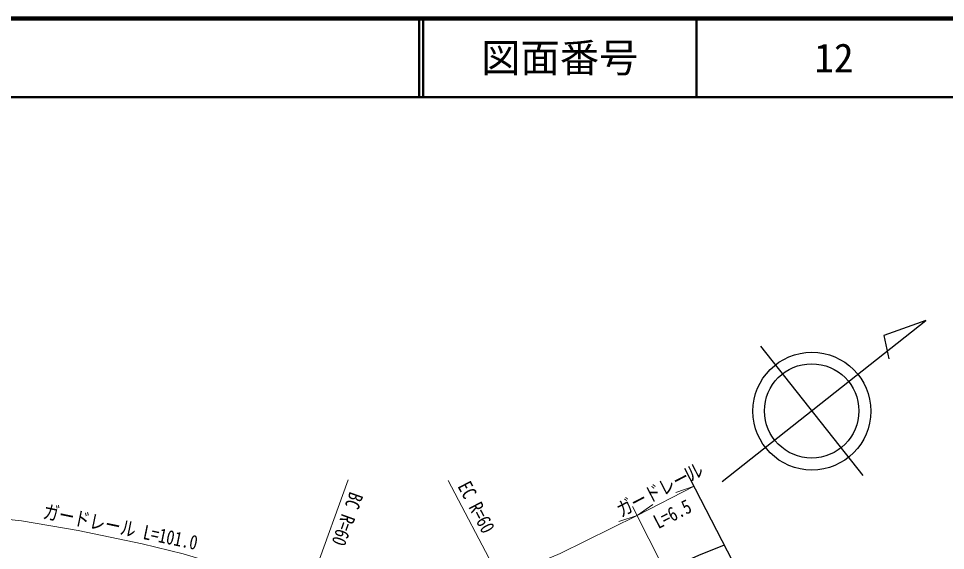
# Model space of a CAD drawing. Units: millimetres at full size, sheet at 1:1000; details may follow other scales. Extents: x 40000 to 680000, y 20000 to 380000.
# Drawn here: x 457768 to 575679, y 312282 to 380000 of the extents above; entities that cross this region are included whole.
import ezdxf
from ezdxf.enums import TextEntityAlignment as Align

# ---------------------------------------------------------------- set-up
doc = ezdxf.new("R2010")
doc.units = ezdxf.units.MM
doc.header["$LTSCALE"] = 1000
for name, color, linetype, lineweight in [('M-BGD', 7, 'Continuous', 25), ('M-BMK-OTRS', 5, 'Continuous', 25), ('M-BMK-SRVR', 3, 'Continuous', 25), ('M-STR-HTXT', 7, 'Continuous', 13), ('M-TTL', 2, 'Continuous', 140), ('M-TTL-LINE', 7, 'Continuous', 50)]:
    doc.layers.add(name, color=color, linetype=linetype, lineweight=lineweight)
doc.layers.add('M-TTL-TXT', color=7, linetype='Continuous')
doc.styles.add('ＭＳ ゴシック', font='')
doc.styles.get('ＭＳ ゴシック').set_extended_font_data('MS Gothic')

msp = doc.modelspace()

# ---------------------------------------------------------------- linework, layer by layer
at = {"layer": 'M-BGD'}
msp.add_lwpolyline([(538898, 309569), (541568, 310452), (544324, 311684), (547552, 313001)], dxfattribs=at)
at = {"layer": 'M-BMK-OTRS'}
msp.add_line((572069, 265496), (542534, 322723), dxfattribs=at)
at = {"layer": 'M-BMK-SRVR'}
for p, q in [((547295, 321046), (573185, 341556)), ((573185, 341556), (567853, 339636)), ((567853, 339636), (568463, 336698)), ((552141, 338280), (565181, 321819))]:
    msp.add_line(p, q, dxfattribs=at)
for centre, radius in [((558687, 330017), 7500), ((558661, 330050), 6000)]:
    msp.add_circle(centre, radius, dxfattribs=at)
at = {"layer": 'M-STR-HTXT'}
for p, q in [((473428, 248193), (499694, 321280)), ((512404, 321187), (533078, 281953)), ((536451, 316725), (543699, 320466)), ((543699, 320466), (541382, 319655)), ((546228, 297320), (535875, 317867)), ((536451, 316725), (538454, 318144)), ((536451, 316725), (534119, 315958))]:
    msp.add_line(p, q, dxfattribs=at)
msp.add_lwpolyline([(536451, 316725), (526677, 311914), (520436, 309276), (513321, 306994), (509234, 306144), (505303, 305722), (502280, 305662), (499997, 305728), (497104, 306174), (493560, 306912), (490882, 307897), (485634, 309761), (478728, 311848), (473479, 313139), (465348, 314828), (458129, 316062), (453771, 316520), (446189, 317039)], dxfattribs=at)
at = {"layer": 'M-TTL'}
msp.add_line((680000, 380000), (40000, 380000), dxfattribs=at)
at = {"layer": 'M-TTL-LINE'}
for p, q in [((508747, 380000), (508747, 370000)), ((509247, 380000), (509247, 370000)), ((543997, 380000), (543997, 370000)), ((40000, 370000), (680000, 370000))]:
    msp.add_line(p, q, dxfattribs=at)

# ---------------------------------------------------------------- texts
at = {"layer": 'M-STR-HTXT', "style": 'ＭＳ ゴシック', "width": 0.8}
for s, rotation, p in [('ガードレール', 27.298, (540007, 318728)), ('EC R=60', 297.786, (514721, 317109)), ('BC R=60', 250.232, (498230, 316766)), ('L=6.5', 27.298, (541614, 315635)), ('ガードレール L=101.0', 348.263, (470440, 313839))]:
    msp.add_text(s, height=1833, rotation=rotation, dxfattribs=at).set_placement(p, align=Align.BOTTOM_CENTER)
at = {"layer": 'M-TTL-TXT', "style": 'ＭＳ ゴシック'}
for s, p in [('図面番号', (526622, 375000)), ('12', (561497, 375000))]:
    msp.add_text(s, height=3666, dxfattribs=at).set_placement(p, align=Align.MIDDLE_CENTER)

doc.saveas('drawing.dxf')
